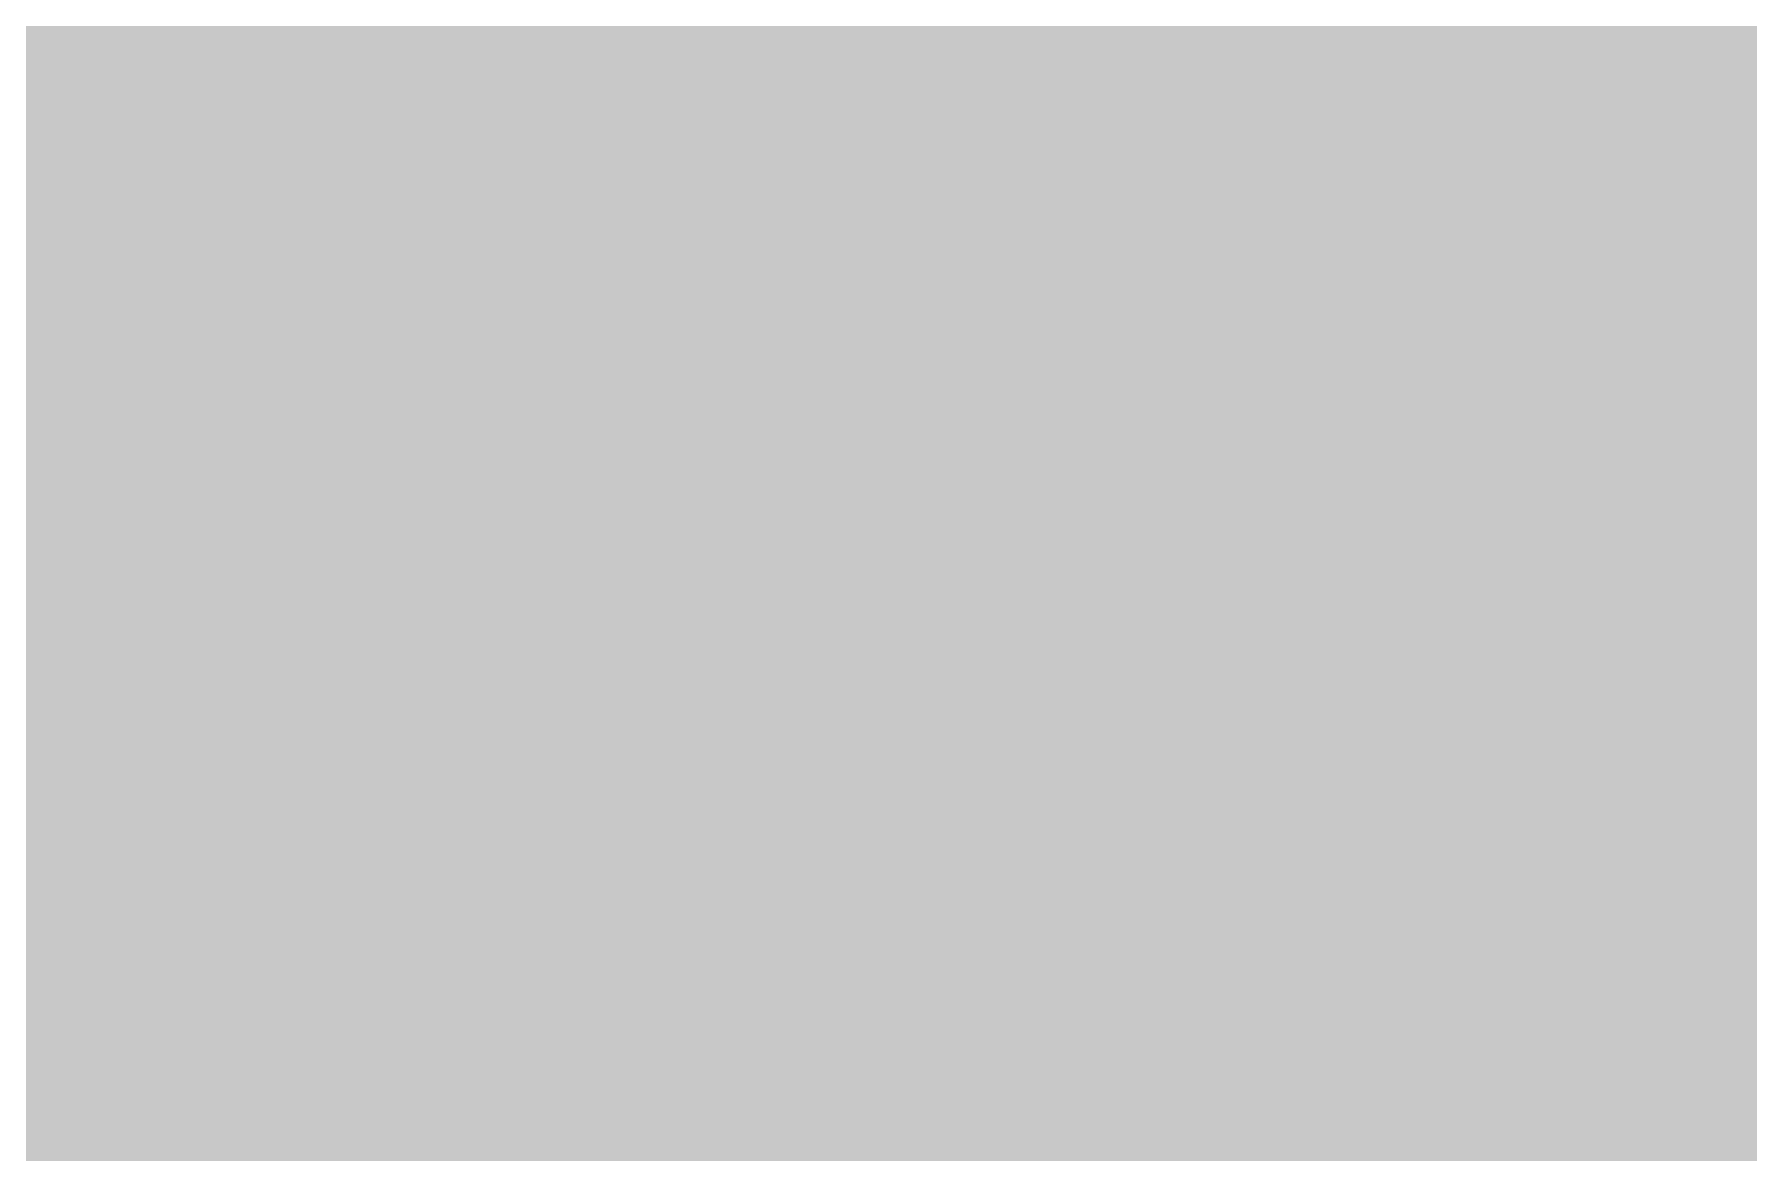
# Paper-space layout '03 3D Building and Roof' of a CAD drawing. Header units: millimetres. Extents: x 5 to 415, y 5 to 292.
# Drawn here: x 101.733 to 106.514, y 102.241 to 105.371 of the extents above; entities that cross this region are included whole.
import ezdxf

# ---------------------------------------------------------------- set-up
doc = ezdxf.new("R2010")
doc.units = ezdxf.units.MM
doc.layers.add('IMAGES', color=7, linetype='Continuous')

# ---------------------------------------------------------------- blocks, each defined once
blk = doc.blocks.new('SHEET_03')
at = {"layer": 'IMAGES', "color": 7}
for points in [[(80.4151, 105.3143), (112.2887, 105.3143), (80.4151, 105.4857), (112.2887, 105.4857)], [(80.0724, 105.1429), (111.9459, 105.1429), (80.0724, 105.3143), (111.9459, 105.3143)], [(79.5583, 104.9714), (111.6032, 104.9714), (79.5583, 105.1429), (111.6032, 105.1429)], [(79.2156, 104.8), (111.0891, 104.8), (79.2156, 104.9714), (111.0891, 104.9714)], [(78.7015, 104.6286), (110.575, 104.6286), (78.7015, 104.8), (110.575, 104.8)], [(78.1874, 104.4571), (110.0609, 104.4571), (78.1874, 104.6286), (110.0609, 104.6286)], [(77.8447, 104.2857), (109.7182, 104.2857), (77.8447, 104.4571), (109.7182, 104.4571)], [(96.866, 104.1143), (109.2041, 104.1143), (96.866, 104.2857), (109.2041, 104.2857)], [(97.3801, 103.9429), (108.69, 103.9429), (97.3801, 104.1143), (108.69, 104.1143)], [(97.7228, 103.7714), (108.5187, 103.7714), (97.7228, 103.9429), (108.5187, 103.9429)], [(98.2369, 103.6), (108.0046, 103.6), (98.2369, 103.7714), (108.0046, 103.7714)], [(98.751, 103.4286), (107.3191, 103.4286), (98.751, 103.6), (107.3191, 103.6)], [(99.0937, 103.2571), (107.1478, 103.2571), (99.0937, 103.4286), (107.1478, 103.4286)], [(99.6078, 103.0857), (106.4623, 103.0857), (99.6078, 103.2571), (106.4623, 103.2571)], [(106.4623, 103.0857), (106.6337, 103.0857), (106.4623, 103.2571), (106.6337, 103.2571)], [(100.1219, 102.9143), (106.1196, 102.9143), (100.1219, 103.0857), (106.1196, 103.0857)], [(106.1196, 102.9143), (106.2909, 102.9143), (106.1196, 103.0857), (106.2909, 103.0857)], [(106.2909, 102.9143), (106.4623, 102.9143), (106.2909, 103.0857), (106.4623, 103.0857)], [(106.4623, 102.9143), (106.6337, 102.9143), (106.4623, 103.0857), (106.6337, 103.0857)], [(100.4646, 102.7429), (105.6055, 102.7429), (100.4646, 102.9143), (105.6055, 102.9143)], [(105.6055, 102.7429), (105.9482, 102.7429), (105.6055, 102.9143), (105.9482, 102.9143)], [(105.9482, 102.7429), (106.1196, 102.7429), (105.9482, 102.9143), (106.1196, 102.9143)], [(106.1196, 102.7429), (106.2909, 102.7429), (106.1196, 102.9143), (106.2909, 102.9143)], [(106.2909, 102.7429), (106.4623, 102.7429), (106.2909, 102.9143), (106.4623, 102.9143)], [(106.4623, 102.7429), (106.6337, 102.7429), (106.4623, 102.9143), (106.6337, 102.9143)], [(100.9787, 102.5714), (105.0914, 102.5714), (100.9787, 102.7429), (105.0914, 102.7429)], [(105.0914, 102.5714), (105.4341, 102.5714), (105.0914, 102.7429), (105.4341, 102.7429)], [(105.4341, 102.5714), (105.6055, 102.5714), (105.4341, 102.7429), (105.6055, 102.7429)], [(105.6055, 102.5714), (105.7769, 102.5714), (105.6055, 102.7429), (105.7769, 102.7429)], [(105.7769, 102.5714), (105.9482, 102.5714), (105.7769, 102.7429), (105.9482, 102.7429)], [(105.9482, 102.5714), (106.1196, 102.5714), (105.9482, 102.7429), (106.1196, 102.7429)], [(106.1196, 102.5714), (106.2909, 102.5714), (106.1196, 102.7429), (106.2909, 102.7429)], [(106.2909, 102.5714), (106.4623, 102.5714), (106.2909, 102.7429), (106.4623, 102.7429)], [(106.4623, 102.5714), (106.6337, 102.5714), (106.4623, 102.7429), (106.6337, 102.7429)], [(101.3214, 102.4), (104.7487, 102.4), (101.3214, 102.5714), (104.7487, 102.5714)], [(104.7487, 102.4), (105.0914, 102.4), (104.7487, 102.5714), (105.0914, 102.5714)], [(105.0914, 102.4), (105.4341, 102.4), (105.0914, 102.5714), (105.4341, 102.5714)], [(105.4341, 102.4), (105.6055, 102.4), (105.4341, 102.5714), (105.6055, 102.5714)], [(105.6055, 102.4), (105.7769, 102.4), (105.6055, 102.5714), (105.7769, 102.5714)], [(105.7769, 102.4), (105.9482, 102.4), (105.7769, 102.5714), (105.9482, 102.5714)], [(105.9482, 102.4), (106.1196, 102.4), (105.9482, 102.5714), (106.1196, 102.5714)], [(106.1196, 102.4), (106.9764, 102.4), (106.1196, 102.5714), (106.9764, 102.5714)], [(101.6641, 102.2286), (101.8355, 102.2286), (101.6641, 102.4), (101.8355, 102.4)], [(101.8355, 102.2286), (104.2346, 102.2286), (101.8355, 102.4), (104.2346, 102.4)], [(104.2346, 102.2286), (104.7487, 102.2286), (104.2346, 102.4), (104.7487, 102.4)], [(104.7487, 102.2286), (104.92, 102.2286), (104.7487, 102.4), (104.92, 102.4)], [(104.92, 102.2286), (105.0914, 102.2286), (104.92, 102.4), (105.0914, 102.4)], [(105.0914, 102.2286), (105.2628, 102.2286), (105.0914, 102.4), (105.2628, 102.4)], [(105.2628, 102.2286), (105.4341, 102.2286), (105.2628, 102.4), (105.4341, 102.4)], [(105.4341, 102.2286), (105.6055, 102.2286), (105.4341, 102.4), (105.6055, 102.4)], [(105.6055, 102.2286), (106.4623, 102.2286), (105.6055, 102.4), (106.4623, 102.4)], [(106.4623, 102.2286), (106.9764, 102.2286), (106.4623, 102.4), (106.9764, 102.4)]]:
    blk.add_solid(points, dxfattribs=at)

psp = doc.layouts.new('03 3D Building and Roof')

# ---------------------------------------------------------------- block references
psp.add_blockref('SHEET_03', (0, 0))

doc.saveas('drawing.dxf')
